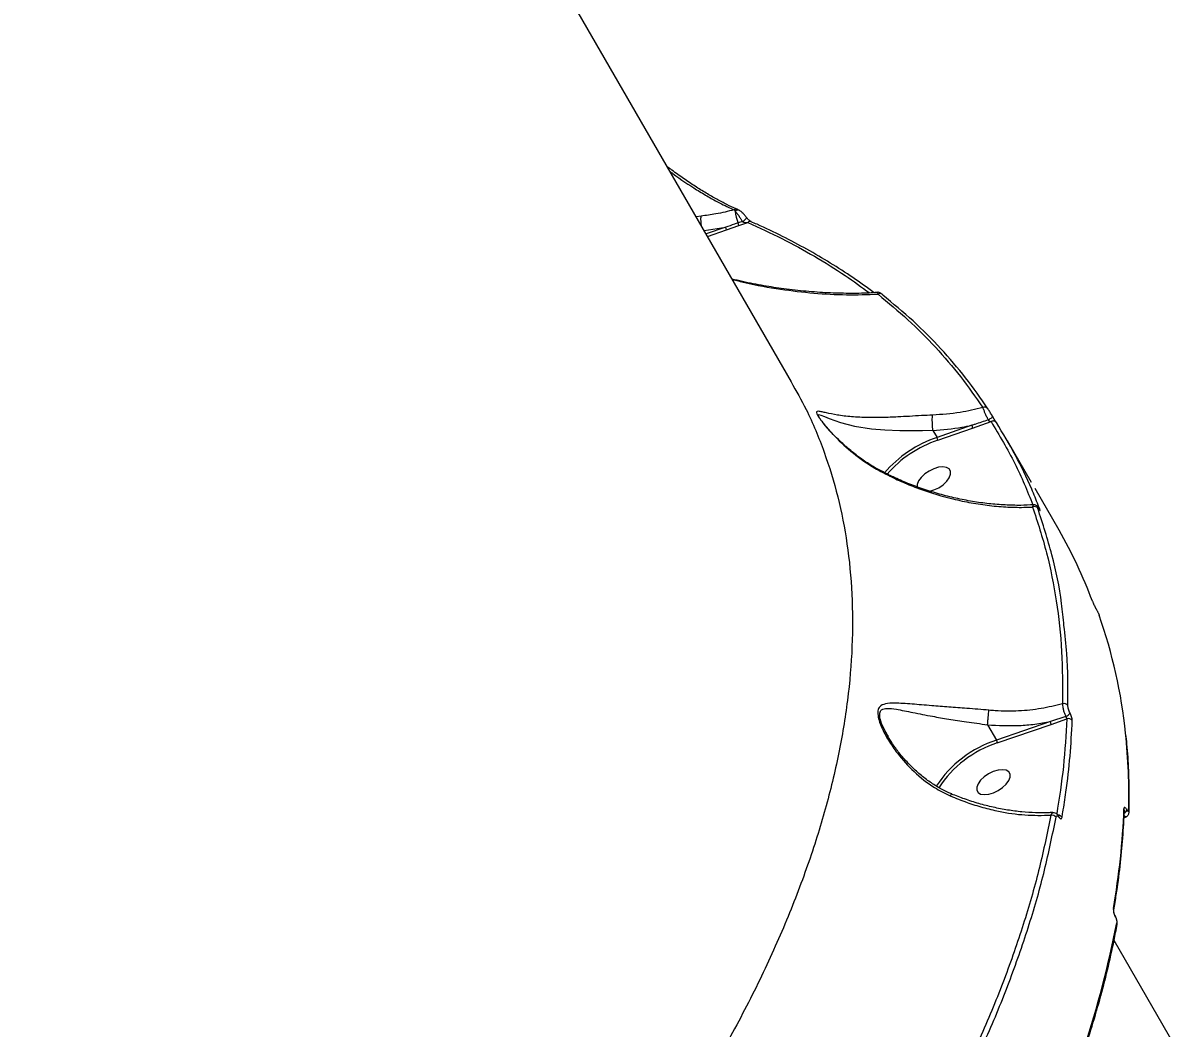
# Model space of a CAD drawing. Header units: millimetres. Extents: x -7447 to 8662, y -5576 to 6370.
# Drawn here: x 983.2 to 1259.4, y -945.6 to -703 of the extents above; entities that cross this region are included whole.
import ezdxf

# ---------------------------------------------------------------- set-up
doc = ezdxf.new("R2010")
doc.units = ezdxf.units.MM
doc.layers.add('DiKom', color=7, linetype='Continuous')
doc.layers.add('DIKOM_ОБЪЕКТ', color=7, linetype='Continuous')
doc.styles.add('style1', font='arial.ttf', dxfattribs={"width": 0.8})
doc.dimstyles.new('1-50', dxfattribs={"dimtxt": 300, "dimasz": 200, "dimexe": 100, "dimexo": 0, "dimgap": 100, "dimtad": 1, "dimdec": 0, "dimtxsty": 'style1', "dimcen": 0, "dimclrd": 7, "dimclre": 7, "dimadec": 1, "dimazin": 2, "dimtfac": 1, "dimtdec": 0, "dimtmove": 1, "dimatfit": 3, "dimfxl": 0, "dimlwd": 25, "dimlwe": 18, "dimarcsym": 0})

# ---------------------------------------------------------------- blocks, each defined once
blk = doc.blocks.new('*D10')
at = {"color": 7, "linetype": 'Continuous', "lineweight": 18, "transparency": 16777216}
for p, q in [((-5489.75, 240.8), (-5489.75, 4573.49)), ((4778.18, -2126.78), (4778.18, 4573.49))]:
    blk.add_line(p, q, dxfattribs=at)
at = {"color": 7, "linetype": 'Continuous', "lineweight": 25, "transparency": 16777216}
blk.add_line((4578.18, 4473.49), (-5289.75, 4473.49), dxfattribs=at)
at = {"color": 7, "linetype": 'Continuous', "transparency": 16777216}
for points in [[(-5289.75, 4506.82), (-5289.75, 4440.16), (-5489.75, 4473.49)], [(4578.18, 4506.82), (4578.18, 4440.16), (4778.18, 4473.49)]]:
    blk.add_solid(points, dxfattribs=at)
at = {"layer": 'Defpoints', "color": 0, "linetype": 'Continuous', "transparency": 16777216}
for p in [(-5489.75, 4473.49), (-5489.75, 240.8), (4778.18, -2126.78)]:
    blk.add_point(p, dxfattribs=at)
at = {"color": 0, "linetype": 'Continuous', "lineweight": 15, "transparency": 16777216, "insert": (-777.31, 4726.76), "char_height": 300, "attachment_point": 5, "style": 'style1'}
blk.add_mtext('10300', dxfattribs=at)
blk = doc.blocks.new('*D11')
at = {"color": 7, "linetype": 'Continuous', "lineweight": 18, "transparency": 16777216}
for p, q in [((2045.4, 3512.26), (7772.09, 3512.26)), ((-1858.48, -4091.08), (7772.09, -4091.08))]:
    blk.add_line(p, q, dxfattribs=at)
at = {"color": 7, "linetype": 'Continuous', "lineweight": 25, "transparency": 16777216}
blk.add_line((7672.09, -3891.08), (7672.09, 3312.26), dxfattribs=at)
at = {"color": 7, "linetype": 'Continuous', "transparency": 16777216}
for points in [[(7638.76, 3312.26), (7705.42, 3312.26), (7672.09, 3512.26)], [(7638.76, -3891.08), (7705.42, -3891.08), (7672.09, -4091.08)]]:
    blk.add_solid(points, dxfattribs=at)
at = {"layer": 'Defpoints', "color": 0, "linetype": 'Continuous', "transparency": 16777216}
for p in [(2045.4, 3512.26), (7672.09, 3512.26), (-1858.48, -4091.08)]:
    blk.add_point(p, dxfattribs=at)
at = {"color": 0, "linetype": 'Continuous', "lineweight": 15, "transparency": 16777216, "insert": (7418.92, 3.22), "char_height": 300, "attachment_point": 5, "rotation": 90, "style": 'style1'}
blk.add_mtext('7600', dxfattribs=at)
blk = doc.blocks.new('*D12')
at = {"layer": 'Defpoints', "color": 0, "transparency": 16777216}
for p in [(-7446.93, 5919.72), (-7446.93, 736.93), (6905.53, -2412.68)]:
    blk.add_point(p, dxfattribs=at)
at = {"layer": 'DiKom', "color": 7, "lineweight": 18, "transparency": 16777216}
for p, q in [((-7446.93, 736.93), (-7446.93, 6019.72)), ((6905.53, -2412.68), (6905.53, 6019.72))]:
    blk.add_line(p, q, dxfattribs=at)
at = {"layer": 'DiKom', "color": 7, "lineweight": 25, "transparency": 16777216}
blk.add_line((6705.53, 5919.72), (-7246.93, 5919.72), dxfattribs=at)
at = {"layer": 'DiKom', "color": 7, "transparency": 16777216}
for points in [[(-7246.93, 5953.05), (-7246.93, 5886.39), (-7446.93, 5919.72)], [(6705.53, 5953.05), (6705.53, 5886.39), (6905.53, 5919.72)]]:
    blk.add_solid(points, dxfattribs=at)
at = {"layer": 'DiKom', "color": 0, "transparency": 16777216, "insert": (-918.31, 6173), "char_height": 300, "attachment_point": 5, "style": 'style1'}
blk.add_mtext('14300', dxfattribs=at)
blk = doc.blocks.new('*D13')
at = {"layer": 'Defpoints', "color": 0, "transparency": 16777216}
for p in [(2049.72, 5594.27), (-1141.86, -5576.35), (8561.69, -5576.35)]:
    blk.add_point(p, dxfattribs=at)
at = {"layer": 'DiKom', "color": 7, "lineweight": 18, "transparency": 16777216}
for p, q in [((2049.72, 5594.27), (8661.69, 5594.27)), ((-1141.86, -5576.35), (8661.69, -5576.35))]:
    blk.add_line(p, q, dxfattribs=at)
at = {"layer": 'DiKom', "color": 7, "lineweight": 25, "transparency": 16777216}
blk.add_line((8561.69, 5394.27), (8561.69, -5376.35), dxfattribs=at)
at = {"layer": 'DiKom', "color": 7, "transparency": 16777216}
for points in [[(8528.35, 5394.27), (8595.02, 5394.27), (8561.69, 5594.27)], [(8528.35, -5376.35), (8595.02, -5376.35), (8561.69, -5576.35)]]:
    blk.add_solid(points, dxfattribs=at)
at = {"layer": 'DiKom', "color": 0, "transparency": 16777216, "insert": (8308.52, 8.96), "char_height": 300, "attachment_point": 5, "rotation": 90, "style": 'style1'}
blk.add_mtext('11200', dxfattribs=at)

msp = doc.modelspace()

# ---------------------------------------------------------------- linework, layer by layer
at = {"layer": 'DIKOM_ОБЪЕКТ', "color": 7, "linetype": 'Continuous', "lineweight": 15}
for p, q in [((1168.57, -789.68), (1069.76, -618.54)), ((1154.74, -748.16), (1155.02, -748.49)), ((1146.77, -749.65), (1145.55, -749.8)), ((1156.72, -750.98), (1155.7, -751.32)), ((1155.86, -751.95), (1158.03, -751.19)), ((1147.49, -753.17), (1152.7, -752.32)), ((1152.7, -752.32), (1147.95, -753.96)), ((1148.3, -754.57), (1152.88, -752.99)), ((1152.88, -752.99), (1155.86, -751.95)), ((1212.07, -800.15), (1203.67, -803.06)), ((1203.85, -803.73), (1212.26, -800.82)), ((1212.26, -800.82), (1216.7, -799.27)), ((1202.69, -801.36), (1202.69, -801.37)), ((1202.69, -801.37), (1203.67, -803.06)), ((1226.46, -813.95), (1220.64, -803.87)), ((1233.11, -825.46), (1227.32, -815.44)), ((1242.15, -844.63), (1242.1, -844.55)), ((1242.1, -844.55), (1242.12, -844.6)), ((1242.12, -844.6), (1242.17, -844.67)), ((1242.15, -844.63), (1242.17, -844.67)), ((1215.87, -872.43), (1218.01, -876.14)), ((1231.01, -871.65), (1218.01, -876.14)), ((1218.2, -876.81), (1231.19, -872.32)), ((1234.74, -870.41), (1231.01, -871.65)), ((1231.19, -872.32), (1234.96, -871)), ((1191.93, -875.28), (1191.59, -874.66)), ((1233.02, -894.45), (1233.03, -894.47)), ((1248.76, -894.9), (1249.34, -894.62)), ((1248.86, -893.07), (1248.86, -893.07)), ((1249.45, -892.98), (1249.43, -892.94)), ((1246.7, -918.61), (1246.66, -918.55)), ((1246.69, -918.77), (1246.73, -918.83)), ((1377.44, -1151.45), (1246.38, -924.46))]:
    msp.add_line(p, q, dxfattribs=at)
at = {"layer": 'DIKOM_ОБЪЕКТ', "color": 7, "linetype": 'Continuous', "lineweight": 15, "flags": 128}
for points in [[(1155.49, -748.04), (1155.48, -748.04), (1155.42, -748.02)], [(1157.67, -749.94), (1157.69, -750.03), (1157.66, -750.17), (1157.56, -750.33), (1157.4, -750.51), (1157.2, -750.68), (1156.96, -750.85), (1156.72, -750.98)], [(1190.6, -768.72), (1190.5, -768.59), (1190.42, -768.52)], [(1175.22, -798.17), (1175.1, -797.97), (1175.06, -797.87), (1175.07, -797.57), (1175.67, -797.67), (1176.57, -798.04), (1177.67, -798.5), (1180.41, -799.48), (1183.8, -800.35), (1187.88, -801), (1191.11, -801.28), (1194.74, -801.41), (1197.39, -801.43), (1200.19, -801.4), (1202.69, -801.36), (1202.69, -801.36), (1202.69, -801.36)], [(1216.99, -797.85), (1217.01, -797.94), (1216.99, -798.06), (1216.91, -798.19), (1216.79, -798.34), (1216.63, -798.48), (1216.43, -798.62), (1216.23, -798.74), (1216.01, -798.84)], [(1204.09, -815.2), (1205.14, -814.48), (1206.01, -813.66), (1206.63, -812.8), (1206.95, -811.98), (1206.95, -811.25), (1206.62, -810.68), (1205.99, -810.31), (1205.11, -810.17), (1204.06, -810.28), (1202.91, -810.63), (1201.77, -811.18), (1200.72, -811.9), (1199.85, -812.72), (1199.22, -813.57), (1198.9, -814.4), (1198.89, -815.05)], [(1201.91, -816.07), (1202.94, -815.75), (1204.09, -815.2)], [(1218.43, -888.28), (1219.48, -887.56), (1220.35, -886.74), (1220.97, -885.88), (1221.29, -885.06), (1221.29, -884.33), (1220.96, -883.76), (1220.33, -883.39), (1219.45, -883.26), (1218.4, -883.37), (1217.25, -883.71), (1216.11, -884.26), (1215.06, -884.98), (1214.19, -885.8), (1213.56, -886.66), (1213.24, -887.48), (1213.25, -888.21), (1213.58, -888.78), (1214.2, -889.15), (1215.08, -889.29), (1216.14, -889.18), (1217.28, -888.83), (1218.43, -888.28)]]:
    msp.add_lwpolyline(points, dxfattribs=at)
at = {"layer": 'DIKOM_ОБЪЕКТ', "color": 7, "linetype": 'Continuous', "lineweight": 15}
for centre, radius, start, end in [((1155.23, -748.77), 0.779, 75.5297, 128.7481), ((1155.61, -748.95), 0.751, 65.749, 141.766), ((1163.11, -748.07), 8.1, 182.9706, 203.7121), ((1154.54, -751.96), 1.32, 0.4291, 28.7449), ((1158.58, -751.75), 0.787, 70.0684, 134.4722), ((1151.57, -752.99), 1.31, 359.9875, 30.6084), ((1189.92, -769.21), 0.854, 54.2864, 124.7889), ((1215.2, -796.66), 0.906, 34.1678, 121.3297), ((1210.95, -800.82), 1.31, 359.9717, 30.604), ((1217.23, -800.03), 0.923, 34.6378, 124.9241), ((1213.17, -830.89), 29.41, 108.8449, 139.0096), ((1213.3, -831.07), 28.93, 109.0586, 138.5155), ((1202.54, -803.73), 1.31, 359.9852, 30.6096), ((1227.17, -820.74), 0.978, 34.6555, 117.1839), ((1227.76, -820.79), 0.803, 30.7057, 65.4341), ((1135.65, -881.68), 112.51, 20.3365, 29.9778), ((1125.88, -887.12), 123.93, 5.8514, 19.3933), ((1234.32, -868.39), 1.1, 34.5567, 109.4082), ((1234.33, -868.86), 1.61, 284.9178, 333.0007), ((1229.88, -872.32), 1.31, 359.9717, 30.604), ((1235.38, -872.03), 1.11, 34.6117, 111.9477), ((1106.43, -889.41), 143.52, 358.5062, 5.9691), ((1226.25, -901.92), 27.06, 107.7333, 147.2191), ((1226.47, -902.16), 26.67, 108.0787, 147.0398), ((1216.87, -876.82), 1.33, 0.4224, 30.6339), ((1231.41, -895.38), 1.17, 34.1623, 105.0184), ((1232.88, -895.37), 1.13, 33.3926, 92.7716), ((1232.66, -894.7), 0.437, 354.7058, 31.8957), ((1075.76, -886.53), 173.11, 349.964, 357.9598), ((1248.16, -893.05), 0.693, 358.3481, 30.5799), ((1248.34, -892.7), 1.12, 295.6105, 347.5286), ((1248.35, -892.74), 1.13, 294.524, 347.4095), ((1249.3, -893.5), 0.698, 358.8586, 30.4737), ((1245.65, -917.05), 0.669, 349.919, 31.1768), ((1246.39, -918.7), 0.314, 347.3388, 28.8763), ((1246.43, -918.76), 0.309, 346.9498, 29.024), ((1006.26, -873.45), 245.27, 334.455, 349.0156), ((1246.47, -920.53), 0.665, 350.1326, 31.2983)]:
    msp.add_arc(centre, radius, start, end, dxfattribs=at)
for points, knots in [([(1155.42, -748), (1155.35, -747.98), (1154.58, -747.66), (1152.95, -746.87), (1150.55, -745.62), (1147.98, -744.14), (1145.32, -742.48), (1142.56, -740.63), (1140.3, -739.03), (1138.95, -737.99), (1138.55, -737.69)], [0, 0, 0, 0, 0.015819, 0.167737, 0.32112, 0.475348, 0.629756, 0.783631, 0.936487, 1, 1, 1, 1]), ([(1139.23, -738.86), (1139.46, -739.03), (1141.68, -740.7), (1144.82, -742.78), (1148.53, -745.03), (1151.61, -746.73), (1153.58, -747.63), (1154.74, -748.16)], [0, 0, 0, 0, 0.039934, 0.387492, 0.566547, 0.745608, 1, 1, 1, 1]), ([(1154.74, -748.16), (1153.27, -748.52), (1150.67, -749.17), (1147.95, -749.5), (1146.77, -749.65)], [0, 0, 0, 0, 0.562391, 1, 1, 1, 1]), ([(1155.02, -748.49), (1155.15, -748.65), (1155.44, -749), (1155.91, -749.67), (1156.36, -750.37), (1156.6, -750.77), (1156.72, -750.98)], [0, 0, 0, 0, 0.254337, 0.558704, 0.773459, 1, 1, 1, 1]), ([(1156.02, -748.32), (1155.92, -748.26), (1155.75, -748.15), (1155.57, -748.09), (1155.49, -748.06)], [0, 0, 0, 0, 0.542429, 1, 1, 1, 1]), ([(1157.05, -749.2), (1156.94, -749.08), (1156.63, -748.76), (1156.24, -748.44), (1155.98, -748.32), (1155.91, -748.29)], [0, 0, 0, 0, 0.307838, 0.826702, 1, 1, 1, 1]), ([(1146.86, -752.07), (1146.84, -751.93), (1146.78, -751.52), (1146.74, -750.83), (1146.72, -750.17), (1146.75, -749.81), (1146.77, -749.67), (1146.77, -749.65)], [0, 0, 0, 0, 0.1452, 0.441151, 0.737062, 0.953108, 1, 1, 1, 1]), ([(1155.7, -751.32), (1155.39, -751.43), (1154.4, -751.76), (1153.4, -752.09), (1152.7, -752.32)], [0, 0, 0, 0, 0.303032, 1, 1, 1, 1]), ([(1156.72, -750.98), (1156.74, -751), (1156.79, -751.04), (1156.91, -751.09), (1157.12, -751.16), (1157.48, -751.21), (1157.79, -751.21), (1157.99, -751.19), (1158.03, -751.19)], [0, 0, 0, 0, 0.064462, 0.118047, 0.268975, 0.529482, 0.899636, 1, 1, 1, 1]), ([(1157.67, -749.94), (1157.67, -749.94), (1157.55, -749.74), (1157.33, -749.47), (1157.11, -749.25), (1157.05, -749.2)], [0, 0, 0, 0, 0.007399, 0.763118, 1, 1, 1, 1]), ([(1157.91, -750.25), (1157.86, -750.19), (1157.77, -750.09), (1157.7, -749.99), (1157.67, -749.94)], [0, 0, 0, 0, 0.573545, 1, 1, 1, 1]), ([(1158.85, -751.01), (1158.83, -751), (1158.75, -750.97), (1158.51, -750.81), (1158.22, -750.57), (1158, -750.36), (1157.92, -750.26), (1157.91, -750.25)], [0, 0, 0, 0, 0.159812, 0.449664, 0.75862, 0.979778, 1, 1, 1, 1]), ([(1158.03, -751.19), (1160.8, -752.47), (1166.36, -755.02), (1174.16, -759.32), (1181.24, -763.68), (1185.48, -766.79), (1187.43, -768.21)], [0, 0, 0, 0, 0.259232, 0.518463, 0.779121, 1, 1, 1, 1]), ([(1188.49, -768.14), (1186.8, -766.91), (1183.4, -764.44), (1177.98, -760.96), (1172.32, -757.64), (1166.41, -754.54), (1161.91, -752.34), (1159.31, -751.24), (1158.84, -751.04)], [0, 0, 0, 0, 0.189511, 0.381975, 0.57382, 0.765248, 0.957144, 1, 1, 1, 1]), ([(1189.28, -768.09), (1188.61, -768.14), (1186.36, -768.3), (1182.38, -768.34), (1177.33, -768.21), (1172.09, -767.84), (1166.92, -767.27), (1161.78, -766.48), (1157.62, -765.7), (1155.06, -765.06), (1154.24, -764.85)], [0, 0, 0, 0, 0.061066, 0.205033, 0.351772, 0.501248, 0.653286, 0.788635, 0.931745, 1, 1, 1, 1]), ([(1154.28, -764.93), (1155.29, -765.19), (1159.2, -766.2), (1165.79, -767.35), (1173.98, -768.32), (1181.86, -768.75), (1186.91, -768.59), (1189.44, -768.51)], [0, 0, 0, 0, 0.083035, 0.321835, 0.547756, 0.774062, 1, 1, 1, 1]), ([(1189.28, -768.07), (1189.27, -768.06), (1189.24, -768.03), (1189.31, -768.22), (1189.41, -768.45), (1189.44, -768.51)], [0, 0, 0, 0, 0.157918, 0.788072, 1, 1, 1, 1]), ([(1190.42, -768.52), (1190.37, -768.48), (1190.2, -768.34), (1189.94, -768.19), (1189.59, -768.04), (1189.36, -768.06), (1189.28, -768.06)], [0, 0, 0, 0, 0.158872, 0.570393, 0.851237, 1, 1, 1, 1]), ([(1189.44, -768.51), (1191.89, -770.54), (1196.8, -774.61), (1203.39, -781.28), (1209.47, -788.32), (1212.98, -793.37), (1214.73, -795.89)], [0, 0, 0, 0, 0.2491, 0.4982, 0.7491, 1, 1, 1, 1]), ([(1215.95, -796.15), (1214.21, -793.64), (1210.72, -788.62), (1204.65, -781.58), (1198.03, -774.88), (1193.07, -770.78), (1190.6, -768.72)], [0, 0, 0, 0, 0.2491, 0.498199, 0.749098, 1, 1, 1, 1]), ([(1168.46, -789.68), (1169.71, -791.87), (1172.79, -797.27), (1176.58, -806.52), (1179.9, -817.34), (1182.15, -828.79), (1183.31, -840.83), (1183.35, -853.45), (1182.26, -866.34), (1180.09, -879.45), (1176.88, -892.74), (1172.58, -906.42), (1167.17, -920.48), (1160.63, -934.86), (1153.11, -949.25), (1144.67, -963.59), (1135.37, -977.83), (1125.06, -992.22), (1113.72, -1006.72), (1101.39, -1021.27), (1089.18, -1034.62), (1077.33, -1046.75), (1066.03, -1057.71), (1054.24, -1068.56), (1042.01, -1079.24), (1029.4, -1089.72), (1016.38, -1099.98), (1003, -1110.06), (993.78, -1116.57), (989.16, -1119.83)], [0, 0, 0, 0, 0.026836, 0.066391, 0.105977, 0.145532, 0.186243, 0.226987, 0.267697, 0.307122, 0.346577, 0.386001, 0.426576, 0.467184, 0.507758, 0.547089, 0.58645, 0.625781, 0.666258, 0.706768, 0.747246, 0.778662, 0.810079, 0.841746, 0.873414, 0.904934, 0.936454, 0.968227, 1, 1, 1, 1]), ([(1202.6, -797.69), (1201.72, -797.73), (1199.86, -797.82), (1197.02, -797.99), (1193.84, -798.16), (1190.45, -798.29), (1186.66, -798.31), (1182.93, -798.13), (1179.58, -797.7), (1177.32, -797.24), (1175.9, -796.9), (1175.03, -796.73), (1174.55, -796.79), (1174.59, -797.28), (1175.11, -798.2), (1176.12, -799.57), (1177.46, -801.15), (1179.82, -803.7), (1183.47, -807.02), (1187.31, -809.74), (1189.63, -811.03), (1190.1, -811.29)], [0, 0, 0, 0, 0.039971, 0.083298, 0.127733, 0.188042, 0.250237, 0.333881, 0.419985, 0.501345, 0.543029, 0.584662, 0.629793, 0.658132, 0.686962, 0.718048, 0.752931, 0.788757, 0.881008, 0.97587, 1, 1, 1, 1]), ([(1190.18, -811.15), (1189.53, -810.81), (1187.93, -809.96), (1185.48, -808.32), (1182.81, -806.27), (1180.53, -804.25), (1178.72, -802.44), (1177.46, -801.08), (1176.53, -799.99), (1175.87, -799.14), (1175.45, -798.56), (1175.25, -798.23), (1175.22, -798.18), (1175.21, -798.18)], [0, 0, 0, 0, 0.101697, 0.254054, 0.411778, 0.574509, 0.686144, 0.777066, 0.846084, 0.906813, 0.956519, 0.994808, 1, 1, 1, 1]), ([(1202.69, -801.36), (1202.66, -801.12), (1202.61, -800.64), (1202.56, -799.78), (1202.53, -798.94), (1202.55, -798.24), (1202.58, -797.86), (1202.6, -797.71), (1202.6, -797.69)], [0, 0, 0, 0, 0.197563, 0.395135, 0.5927, 0.790288, 0.968077, 1, 1, 1, 1]), ([(1214.73, -795.89), (1212.92, -796.32), (1208.98, -797.26), (1204.84, -797.54), (1202.6, -797.69)], [0, 0, 0, 0, 0.460482, 1, 1, 1, 1]), ([(1214.73, -795.89), (1214.75, -795.95), (1214.81, -796.16), (1215, -796.66), (1215.3, -797.38), (1215.65, -798.14), (1215.89, -798.61), (1216.01, -798.84)], [0, 0, 0, 0, 0.090327, 0.332213, 0.559073, 0.777591, 1, 1, 1, 1]), ([(1216.99, -797.85), (1216.91, -797.71), (1216.74, -797.44), (1216.48, -796.99), (1216.22, -796.58), (1216.05, -796.3), (1215.97, -796.19), (1215.95, -796.15)], [0, 0, 0, 0, 0.216886, 0.433461, 0.661978, 0.908066, 1, 1, 1, 1]), ([(1217.99, -799.5), (1217.97, -799.47), (1217.89, -799.36), (1217.73, -799.09), (1217.48, -798.69), (1217.23, -798.26), (1217.07, -797.99), (1216.99, -797.85)], [0, 0, 0, 0, 0.091892, 0.335524, 0.563058, 0.781432, 1, 1, 1, 1]), ([(1202.69, -801.37), (1205.05, -801.18), (1208.22, -800.93), (1211.28, -800.31), (1212.07, -800.15)], [0, 0, 0, 0, 0.742182, 1, 1, 1, 1]), ([(1216.01, -798.84), (1214.94, -799.21), (1213.63, -799.65), (1212.32, -800.08), (1212.07, -800.15)], [0, 0, 0, 0, 0.814804, 1, 1, 1, 1]), ([(1216.01, -798.84), (1216.04, -798.88), (1216.08, -798.92), (1216.17, -799.01), (1216.28, -799.09), (1216.46, -799.19), (1216.6, -799.25), (1216.68, -799.26), (1216.7, -799.27)], [0, 0, 0, 0, 0.152271, 0.182523, 0.38694, 0.623908, 0.895726, 1, 1, 1, 1]), ([(1216.7, -799.27), (1218.7, -802.59), (1222.58, -809), (1225.44, -815.98), (1226.81, -819.35)], [0, 0, 0, 0, 0.517333, 1, 1, 1, 1]), ([(1228.45, -820.38), (1228.33, -820.05), (1227.71, -818.43), (1225.9, -814.02), (1222.71, -807.28), (1219.56, -802.09), (1217.99, -799.5)], [0, 0, 0, 0, 0.044139, 0.220713, 0.610013, 1, 1, 1, 1]), ([(1190.16, -811.17), (1190.16, -811.18), (1190.15, -811.19), (1190.11, -811.27), (1190.1, -811.29)], [0, 0, 0, 0, 0.827113, 1, 1, 1, 1]), ([(1190.1, -811.29), (1190.82, -811.66), (1192.74, -812.67), (1195.95, -814.13), (1201.02, -816.12), (1206.4, -817.73), (1211.95, -818.9), (1216.4, -819.56), (1220.81, -819.92), (1224.25, -819.98), (1226.19, -819.9), (1226.73, -819.87)], [0, 0, 0, 0, 0.060117, 0.160981, 0.261862, 0.468975, 0.588411, 0.707853, 0.830644, 0.953439, 1, 1, 1, 1]), ([(1226.98, -819.34), (1225.95, -819.4), (1223.7, -819.51), (1220.09, -819.41), (1216.2, -819.1), (1212.23, -818.56), (1208.24, -817.78), (1204.28, -816.79), (1200.41, -815.59), (1196.67, -814.2), (1193.25, -812.74), (1191.13, -811.65), (1190.17, -811.15)], [0, 0, 0, 0, 0.089496, 0.195549, 0.302044, 0.408848, 0.515783, 0.620455, 0.723045, 0.823004, 0.92004, 1, 1, 1, 1]), ([(1226.98, -819.38), (1226.93, -819.38), (1226.8, -819.38), (1226.74, -819.63), (1226.73, -819.84), (1226.73, -819.87)], [0, 0, 0, 0, 0.336956, 0.889904, 1, 1, 1, 1]), ([(1226.73, -819.87), (1227.92, -823.53), (1230.32, -830.85), (1232.59, -842.52), (1233.95, -854.63), (1233.95, -863.11), (1233.95, -867.35)], [0, 0, 0, 0, 0.248597, 0.497194, 0.748598, 1, 1, 1, 1]), ([(1228.13, -820.14), (1228.09, -820.08), (1227.98, -819.9), (1227.86, -819.74), (1227.64, -819.53), (1227.38, -819.39), (1227.15, -819.33), (1227.01, -819.35), (1226.98, -819.36)], [0, 0, 0, 0, 0.167766, 0.436522, 0.610942, 0.764536, 0.94723, 1, 1, 1, 1]), ([(1227.98, -820.19), (1227.94, -820.08), (1227.88, -819.89), (1227.92, -819.86), (1228.02, -819.98), (1228.13, -820.15), (1228.2, -820.26), (1228.21, -820.28)], [0, 0, 0, 0, 0.327748, 0.573907, 0.779664, 0.962779, 1, 1, 1, 1]), ([(1234.3, -848.49), (1234.13, -846.71), (1233.58, -840.83), (1231.58, -831.33), (1229.18, -823.9), (1227.98, -820.19)], [0, 0, 0, 0, 0.178747, 0.589373, 1, 1, 1, 1]), ([(1228.33, -820.45), (1228.33, -820.45), (1228.33, -820.45), (1228.28, -820.38), (1228.22, -820.28), (1228.16, -820.19), (1228.15, -820.16)], [0, 0, 0, 0, 0.165416, 0.457758, 0.836259, 1, 1, 1, 1]), ([(1228.21, -820.28), (1228.23, -820.3), (1228.3, -820.42), (1228.42, -820.6), (1228.52, -820.71), (1228.56, -820.68), (1228.49, -820.48), (1228.45, -820.38)], [0, 0, 0, 0, 0.044073, 0.224594, 0.433741, 0.687479, 1, 1, 1, 1]), ([(1241.15, -842.57), (1241.15, -842.59), (1241.2, -842.72), (1241.31, -842.99), (1241.51, -843.43), (1241.72, -843.85), (1241.93, -844.25), (1242.06, -844.48), (1242.12, -844.6)], [0, 0, 0, 0, 0.039272, 0.287268, 0.495188, 0.671, 0.835293, 1, 1, 1, 1]), ([(1242.17, -844.67), (1242.21, -844.75), (1242.29, -844.9), (1242.43, -845.16), (1242.56, -845.43), (1242.68, -845.7), (1242.75, -845.87), (1242.78, -845.95), (1242.78, -845.96)], [0, 0, 0, 0, 0.167367, 0.334484, 0.50917, 0.71307, 0.957731, 1, 1, 1, 1]), ([(1235.23, -867.77), (1235.26, -863.55), (1235.32, -856.97), (1234.57, -850.73), (1234.3, -848.49)], [0, 0, 0, 0, 0.641117, 1, 1, 1, 1]), ([(1216.2, -868.91), (1215.31, -868.83), (1213.52, -868.67), (1210.24, -868.42), (1206.45, -868.14), (1201.96, -867.79), (1197.5, -867.42), (1193.82, -867.15), (1191.28, -867.27), (1189.9, -867.83), (1189.33, -868.97), (1189.44, -870.7), (1190.33, -873.23), (1191.93, -876.22), (1194.48, -879.91), (1198.07, -883.88), (1202.4, -887.38), (1205.57, -888.95), (1206.87, -889.59)], [0, 0, 0, 0, 0.040099, 0.080887, 0.149971, 0.221162, 0.312571, 0.406695, 0.468106, 0.518449, 0.550953, 0.585753, 0.630846, 0.688549, 0.747827, 0.839794, 0.934576, 1, 1, 1, 1]), ([(1233.95, -867.35), (1232.25, -867.78), (1228.81, -868.63), (1223.33, -869.18), (1219.09, -869.16), (1216.7, -868.95), (1216.2, -868.91)], [0, 0, 0, 0, 0.299159, 0.603986, 0.916348, 1, 1, 1, 1]), ([(1233.95, -867.35), (1233.95, -867.39), (1233.94, -867.6), (1233.98, -868.08), (1234.15, -868.85), (1234.41, -869.67), (1234.63, -870.16), (1234.74, -870.41)], [0, 0, 0, 0, 0.053161, 0.290027, 0.526835, 0.763366, 1, 1, 1, 1]), ([(1191.59, -874.66), (1191.31, -874.19), (1190.6, -872.96), (1189.97, -871.24), (1189.82, -870.08), (1189.9, -869.32), (1190.22, -868.8), (1190.88, -868.53), (1192.01, -868.41), (1194.22, -868.7), (1197.81, -869.45), (1202.11, -870.3), (1206.48, -871.06), (1210.11, -871.61), (1213.28, -872.06), (1215.01, -872.3), (1215.87, -872.42), (1215.87, -872.42)], [0, 0, 0, 0, 0.04022, 0.105423, 0.142783, 0.15382, 0.199132, 0.235498, 0.272912, 0.366328, 0.50933, 0.655923, 0.764375, 0.875292, 0.937188, 0.999949, 1, 1, 1, 1]), ([(1215.87, -872.42), (1215.89, -872.18), (1215.93, -871.7), (1216.01, -870.85), (1216.09, -870.01), (1216.15, -869.39), (1216.18, -869.06), (1216.19, -868.94), (1216.2, -868.91)], [0, 0, 0, 0, 0.211496, 0.422969, 0.634455, 0.845921, 0.964788, 1, 1, 1, 1]), ([(1235.76, -869.59), (1235.69, -869.44), (1235.55, -869.15), (1235.38, -868.66), (1235.26, -868.2), (1235.22, -867.91), (1235.22, -867.79), (1235.23, -867.77)], [0, 0, 0, 0, 0.236407, 0.472947, 0.709901, 0.946867, 1, 1, 1, 1]), ([(1236.29, -871.4), (1236.29, -871.37), (1236.29, -871.25), (1236.26, -870.96), (1236.14, -870.51), (1235.97, -870.02), (1235.83, -869.73), (1235.76, -869.59)], [0, 0, 0, 0, 0.054606, 0.291333, 0.527815, 0.763964, 1, 1, 1, 1]), ([(1215.87, -872.43), (1218.41, -872.57), (1222.23, -872.77), (1227.29, -872.32), (1229.77, -871.87), (1231.01, -871.65)], [0, 0, 0, 0, 0.497136, 0.747536, 1, 1, 1, 1]), ([(1215.87, -872.42), (1215.87, -872.43), (1215.87, -872.43), (1215.87, -872.43), (1215.87, -872.43)], [0, 0, 0, 0, 0.652531, 1, 1, 1, 1]), ([(1234.96, -871), (1234.76, -874.81), (1234.36, -882.32), (1233.15, -890.11), (1232.55, -893.95)], [0, 0, 0, 0, 0.506903, 1, 1, 1, 1]), ([(1233.83, -894.75), (1233.89, -894.35), (1234.24, -892.33), (1234.99, -887.37), (1235.86, -879.94), (1236.15, -874.25), (1236.29, -871.4)], [0, 0, 0, 0, 0.050769, 0.253848, 0.626693, 1, 1, 1, 1]), ([(1234.74, -870.41), (1234.77, -870.46), (1234.82, -870.55), (1234.89, -870.71), (1234.94, -870.86), (1234.96, -870.95), (1234.96, -870.99), (1234.96, -871)], [0, 0, 0, 0, 0.235479, 0.471529, 0.708193, 0.945372, 1, 1, 1, 1]), ([(1207.23, -889.12), (1206.93, -889), (1205.76, -888.54), (1203.8, -887.45), (1201.35, -885.85), (1198.96, -883.92), (1196.65, -881.69), (1194.61, -879.36), (1192.96, -877.08), (1191.99, -875.55), (1191.59, -874.78), (1191.55, -874.69)], [0, 0, 0, 0, 0.04385, 0.170651, 0.304757, 0.445315, 0.591648, 0.745292, 0.872054, 0.985224, 1, 1, 1, 1]), ([(1250, -893.52), (1250.02, -892.35), (1250.08, -888.97), (1249.94, -883.48), (1249.66, -878.4), (1249.32, -875.54), (1249.23, -874.78)], [0, 0, 0, 0, 0.182439, 0.52847, 0.874444, 1, 1, 1, 1]), ([(1207.21, -889.19), (1207.18, -889.19), (1207.12, -889.2), (1206.98, -889.4), (1206.88, -889.56), (1206.87, -889.59)], [0, 0, 0, 0, 0.425605, 0.908083, 1, 1, 1, 1]), ([(1231.63, -893.57), (1231.32, -893.6), (1229.98, -893.71), (1227.47, -893.69), (1224.14, -893.48), (1220.71, -893.04), (1217.24, -892.37), (1213.77, -891.47), (1210.42, -890.41), (1208.25, -889.55), (1207.22, -889.14)], [0, 0, 0, 0, 0.041632, 0.179838, 0.318982, 0.458639, 0.598224, 0.737158, 0.875015, 1, 1, 1, 1]), ([(1206.87, -889.59), (1208.21, -890.13), (1210.81, -891.19), (1214.72, -892.4), (1219.41, -893.53), (1225, -894.36), (1229.05, -894.29), (1231.11, -894.25)], [0, 0, 0, 0, 0.164793, 0.31844, 0.473522, 0.733312, 1, 1, 1, 1]), ([(1231.11, -894.25), (1230.26, -898.45), (1228.56, -906.84), (1224.86, -919.8), (1220.31, -933), (1215.76, -944.27), (1212.62, -951.12), (1211.55, -953.45)], [0, 0, 0, 0, 0.220311, 0.440622, 0.663084, 0.885546, 1, 1, 1, 1]), ([(1212.78, -954.05), (1213.85, -951.72), (1216.98, -944.89), (1221.51, -933.69), (1226.07, -920.5), (1229.8, -907.46), (1231.52, -898.97), (1232.38, -894.72)], [0, 0, 0, 0, 0.114456, 0.334766, 0.555076, 0.777538, 1, 1, 1, 1]), ([(1231.65, -893.68), (1231.54, -893.71), (1231.32, -893.76), (1231.18, -894.08), (1231.11, -894.25)], [0, 0, 0, 0, 0.471283, 1, 1, 1, 1]), ([(1233.02, -894.48), (1232.89, -894.3), (1232.66, -893.97), (1232.19, -893.72), (1231.83, -893.62), (1231.67, -893.66), (1231.67, -893.66)], [0, 0, 0, 0, 0.397904, 0.713122, 0.989646, 1, 1, 1, 1]), ([(1232.38, -894.72), (1232.4, -894.62), (1232.46, -894.43), (1232.63, -894.34), (1232.84, -894.43), (1233, -894.6), (1233.09, -894.72), (1233.1, -894.74)], [0, 0, 0, 0, 0.24789, 0.495966, 0.736484, 0.96701, 1, 1, 1, 1]), ([(1233.08, -894.52), (1233.08, -894.52), (1233.08, -894.53), (1233.06, -894.51), (1233.04, -894.47), (1233.03, -894.45)], [0, 0, 0, 0, 0.163237, 0.678645, 1, 1, 1, 1]), ([(1233.1, -894.74), (1233.11, -894.75), (1233.19, -894.87), (1233.36, -895.05), (1233.57, -895.13), (1233.74, -895.05), (1233.8, -894.85), (1233.83, -894.75)], [0, 0, 0, 0, 0.029883, 0.261775, 0.503899, 0.751968, 1, 1, 1, 1]), ([(1246.31, -917.15), (1246.52, -915.92), (1247.12, -912.36), (1247.89, -906.53), (1248.56, -899.72), (1248.76, -895.28), (1248.86, -893.07)], [0, 0, 0, 0, 0.149886, 0.434447, 0.718976, 1, 1, 1, 1]), ([(1249.43, -892.94), (1249.38, -892.86), (1249.26, -892.67), (1249.08, -892.46), (1248.91, -892.37), (1248.79, -892.44), (1248.77, -892.61), (1248.76, -892.7)], [0, 0, 0, 0, 0.140753, 0.355268, 0.570033, 0.784947, 1, 1, 1, 1]), ([(1248.79, -894.29), (1248.86, -894.37), (1249.04, -894.56), (1249.22, -894.65), (1249.3, -894.59), (1249.32, -894.57)], [0, 0, 0, 0, 0.345417, 0.814795, 1, 1, 1, 1]), ([(1249.32, -894.58), (1249.4, -894.55), (1249.6, -894.46), (1249.81, -894.21), (1249.94, -893.92), (1249.99, -893.69), (1249.99, -893.55), (1249.99, -893.52)], [0, 0, 0, 0, 0.198947, 0.451463, 0.680359, 0.910471, 1, 1, 1, 1]), ([(1249.9, -893.15), (1249.89, -893.21), (1249.88, -893.32), (1249.8, -893.36), (1249.69, -893.31), (1249.57, -893.17), (1249.49, -893.03), (1249.45, -892.98)], [0, 0, 0, 0, 0.214324, 0.428489, 0.642944, 0.857699, 1, 1, 1, 1]), ([(1246.22, -916.7), (1246.21, -916.79), (1246.19, -917), (1246.23, -917.42), (1246.33, -917.9), (1246.49, -918.38), (1246.63, -918.64), (1246.69, -918.77)], [0, 0, 0, 0, 0.174216, 0.389614, 0.595805, 0.797886, 1, 1, 1, 1]), ([(1246.66, -918.55), (1246.66, -918.55), (1246.63, -918.51), (1246.56, -918.36), (1246.46, -918.11), (1246.37, -917.8), (1246.32, -917.51), (1246.3, -917.29), (1246.31, -917.17), (1246.31, -917.17), (1246.31, -917.16)], [0, 0, 0, 0, 0.005786, 0.137675, 0.286209, 0.45868, 0.64524, 0.805165, 0.935745, 1, 1, 1, 1]), ([(1247.11, -920.64), (1247.13, -920.54), (1247.18, -920.23), (1247.11, -919.69), (1246.94, -919.07), (1246.76, -918.77), (1246.69, -918.64)], [0, 0, 0, 0, 0.156074, 0.496174, 0.776511, 1, 1, 1, 1]), ([(1246.73, -918.83), (1246.77, -918.92), (1246.86, -919.09), (1246.97, -919.4), (1247.04, -919.72), (1247.06, -919.99), (1247.04, -920.12), (1247.04, -920.18)], [0, 0, 0, 0, 0.203968, 0.407981, 0.613528, 0.826504, 1, 1, 1, 1]), ([(1227.61, -979.78), (1228.22, -978.45), (1229.99, -974.6), (1232.72, -968.27), (1235.71, -960.8), (1238.41, -953.39), (1240.84, -946.04), (1242.98, -938.76), (1244.85, -931.55), (1246.2, -925.52), (1246.88, -921.91), (1247.12, -920.64)], [0, 0, 0, 0, 0.065274, 0.189297, 0.313324, 0.437351, 0.561372, 0.685387, 0.809396, 0.933392, 1, 1, 1, 1])]:
    msp.add_open_spline(points, degree=3, knots=knots, dxfattribs=at)

# ---------------------------------------------------------------- dimensions: what is measured, and where the dimension line sits
at = {"color": 7, "linetype": 'Continuous', "lineweight": 15}
for base, p1, p2, angle, text, picture, middle in [((-5489.75, 4473.49), (4778.18, -2126.78), (-5489.75, 240.8), 180, '10300', '*D10', (-777.31, 4473.49)), ((7672.09, 3512.26), (-1858.48, -4091.08), (2045.4, 3512.26), 270, '7600', '*D11', (7672.09, 3.22))]:
    dim = msp.add_linear_dim(base=base, p1=p1, p2=p2, angle=angle, text=text, dimstyle='1-50', dxfattribs=at)
    dim.commit()
    dim.dimension.update_dxf_attribs({"geometry": picture, "text_midpoint": middle, "dimtype": 160})
at = {"layer": 'DiKom'}
for base, p1, p2, angle, text, picture, middle in [((-7446.93, 5919.72), (6905.53, -2412.68), (-7446.93, 736.93), 180, '14300', '*D12', (-918.31, 5919.72)), ((8561.69, -5576.35), (2049.72, 5594.27), (-1141.86, -5576.35), 270, '11200', '*D13', (8561.69, 8.96))]:
    dim = msp.add_linear_dim(base=base, p1=p1, p2=p2, angle=angle, text=text, dimstyle='1-50', dxfattribs=at)
    dim.commit()
    dim.dimension.update_dxf_attribs({"geometry": picture, "text_midpoint": middle, "dimtype": 160})

doc.saveas('drawing.dxf')
